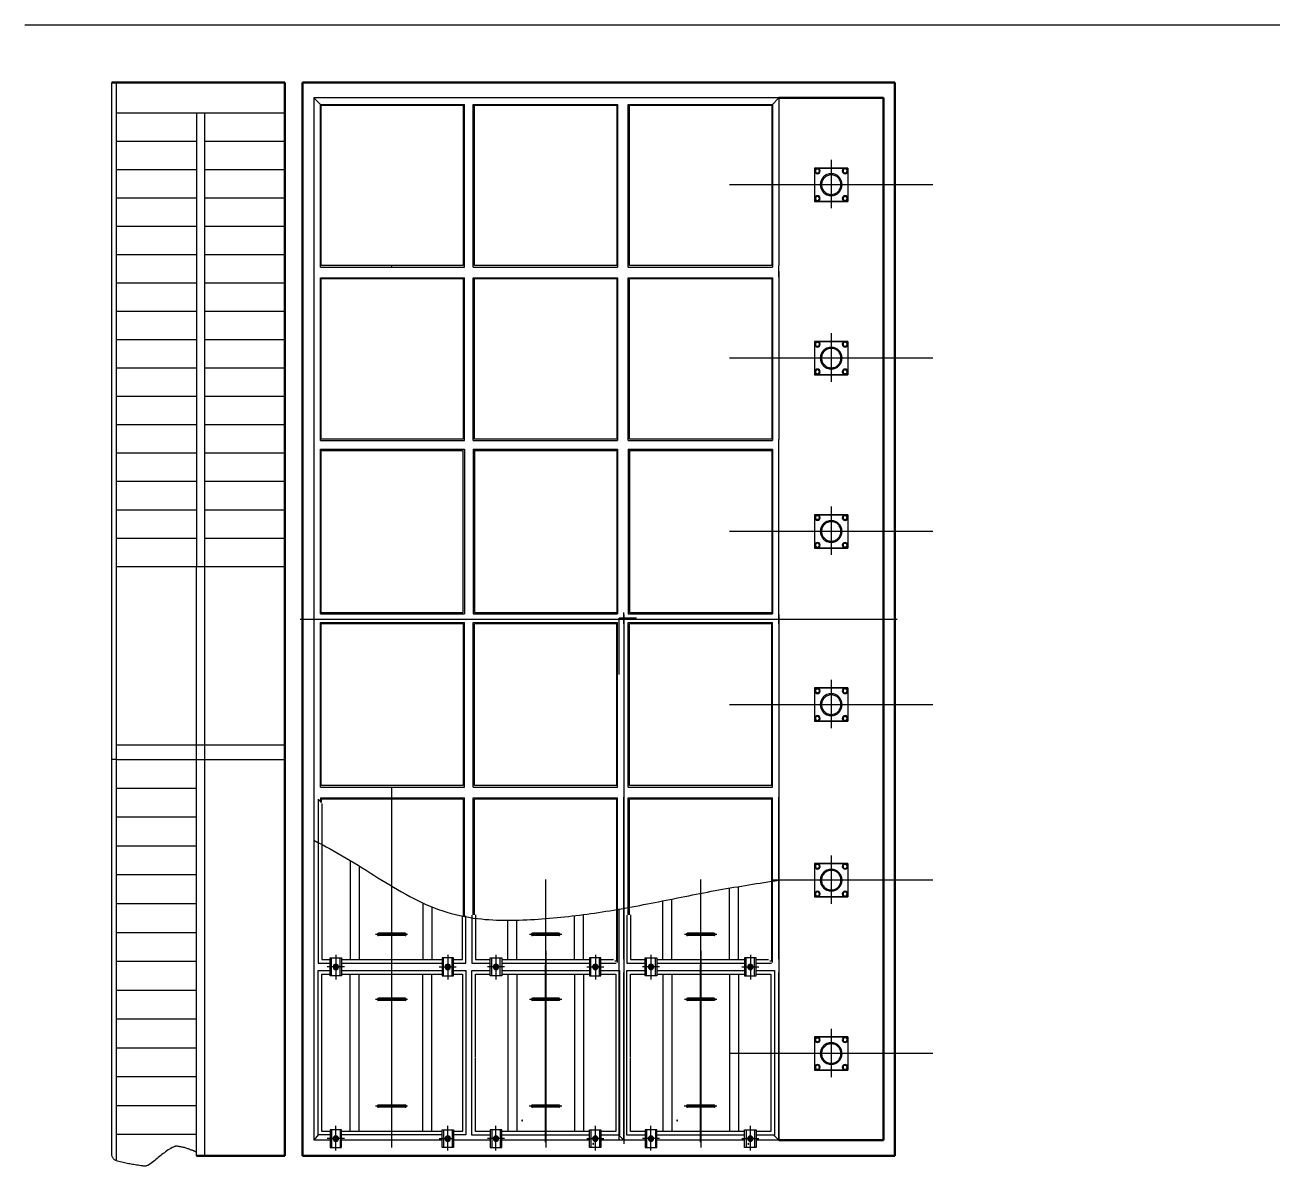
# Model space of a CAD drawing. Header units: metres. Extents: x -170 to 1091, y -90 to 504.
# Drawn here: x 224 to 234.83, y 65.93 to 75.84 of the extents above; entities that cross this region are included whole.
import ezdxf

# ---------------------------------------------------------------- set-up
doc = ezdxf.new("R2010")
doc.units = ezdxf.units.M
for name, pattern in [('1 实线', [0]), ('2 虚线', [5.75, 4.5, -1.25]), ('4 点画线', [9, 6.25, -1.25, 0.25, -1.25]), ('5 双点画线', [10.5, 6.25, -1.25, 0.25, -1.25, 0.25, -1.25]), ('PF_CENTER', [400, 250, -50, 50, -50])]:
    doc.linetypes.add(name, pattern=pattern)
for name, color, linetype, lineweight in [('01 粗实线', 7, '1 实线', 50), ('02 细灰线', 253, '1 实线', 25), ('03 细红线', 6, '1 实线', 25), ('04 虚线', 54, '2 虚线', 25), ('05 点画线', 141, '4 点画线', 25), ('07 双点画线', 6, '5 双点画线', 25)]:
    doc.layers.add(name, color=color, linetype=linetype, lineweight=lineweight)
doc.layers.add('02', color=1, linetype='CONTINUOUS')
doc.layers.add('05', color=4, linetype='PF_CENTER')

msp = doc.modelspace()

# ---------------------------------------------------------------- linework, layer by layer
at = {"layer": '01 粗实线'}
for p, q in [((226.256, 75.335, 0), (224.753, 75.335, 0)), ((226.256, 75.335, 0), (226.256, 66.015, 0)), ((226.409, 66.015, 0), (226.409, 75.335, 0)), ((226.409, 75.335, 0), (231.553, 75.335, 0)), ((231.553, 75.335, 0), (231.553, 66.015, 0)), ((230.546, 75.201, 0), (231.454, 75.201, 0)), ((231.454, 75.201, 0), (231.454, 66.15, 0)), ((230.546, 66.15, 0), (231.454, 66.15, 0)), ((226.256, 66.015, 0), (225.489, 66.015, 0)), ((231.553, 66.015, 0), (226.409, 66.015, 0))]:
    msp.add_line(p, q, dxfattribs=at)
at = {"layer": '01 粗实线', "color": 3, "lineweight": 25}
for p, q in [((231.145, 74.592, 0), (230.855, 74.592, 0)), ((230.855, 74.592, 0), (231.145, 74.592, 0)), ((230.855, 74.592, 0), (230.855, 74.303, 0)), ((230.855, 74.592, 0), (230.855, 74.303, 0)), ((231.145, 74.592, 0), (231.145, 74.303, 0)), ((231.145, 74.303, 0), (230.855, 74.303, 0)), ((230.855, 74.303, 0), (231.145, 74.303, 0)), ((231.145, 73.087, 0), (230.855, 73.087, 0)), ((230.855, 73.087, 0), (231.145, 73.087, 0)), ((230.855, 73.087, 0), (230.855, 72.798, 0)), ((230.855, 73.087, 0), (230.855, 72.798, 0)), ((231.145, 73.087, 0), (231.145, 72.798, 0)), ((231.145, 72.798, 0), (230.855, 72.798, 0)), ((230.855, 72.798, 0), (231.145, 72.798, 0)), ((231.145, 71.581, 0), (230.855, 71.581, 0)), ((230.855, 71.581, 0), (231.145, 71.581, 0)), ((230.855, 71.581, 0), (230.855, 71.292, 0)), ((230.855, 71.581, 0), (230.855, 71.292, 0)), ((231.145, 71.581, 0), (231.145, 71.292, 0)), ((231.145, 71.292, 0), (230.855, 71.292, 0)), ((230.855, 71.292, 0), (231.145, 71.292, 0)), ((230.855, 70.077, 0), (231.145, 70.077, 0)), ((231.145, 70.077, 0), (230.855, 70.077, 0)), ((230.855, 70.077, 0), (230.855, 69.788, 0)), ((230.855, 70.077, 0), (230.855, 69.788, 0)), ((231.145, 70.077, 0), (231.145, 69.788, 0)), ((230.855, 69.788, 0), (231.145, 69.788, 0)), ((231.145, 69.788, 0), (230.855, 69.788, 0)), ((230.855, 68.552, 0), (231.145, 68.552, 0)), ((231.145, 68.552, 0), (230.855, 68.552, 0)), ((230.855, 68.552, 0), (230.855, 68.263, 0)), ((230.855, 68.552, 0), (230.855, 68.263, 0)), ((231.145, 68.552, 0), (231.145, 68.263, 0)), ((230.855, 68.263, 0), (231.145, 68.263, 0)), ((231.145, 68.263, 0), (230.855, 68.263, 0)), ((230.855, 67.047, 0), (231.145, 67.047, 0)), ((231.145, 67.047, 0), (230.855, 67.047, 0)), ((230.855, 67.047, 0), (230.855, 66.758, 0)), ((230.855, 67.047, 0), (230.855, 66.758, 0)), ((231.145, 67.047, 0), (231.145, 66.758, 0)), ((230.855, 66.758, 0), (231.145, 66.758, 0)), ((231.145, 66.758, 0), (230.855, 66.758, 0))]:
    msp.add_line(p, q, dxfattribs=at)
at = {"layer": '01 粗实线', "color": 253, "lineweight": 25}
for p, q in [((226.507, 69.162, 0), (226.508, 69.16, 0)), ((226.552, 69.106, 0), (226.571, 69.083, 0))]:
    msp.add_line(p, q, dxfattribs=at)
at = {"layer": '01 粗实线', "color": 9, "lineweight": 25, "elevation": 0}
for points in [[(230.9, 74.567), (230.89, 74.549), (230.87, 74.549), (230.861, 74.567), (230.87, 74.585), (230.89, 74.585)], [(231.1, 74.567), (231.11, 74.549), (231.13, 74.549), (231.139, 74.567), (231.13, 74.585), (231.11, 74.585)], [(230.9, 74.328), (230.89, 74.346), (230.87, 74.346), (230.861, 74.328), (230.87, 74.31), (230.89, 74.31)], [(231.1, 74.328), (231.11, 74.346), (231.13, 74.346), (231.139, 74.328), (231.13, 74.31), (231.11, 74.31)], [(230.9, 73.062), (230.89, 73.044), (230.87, 73.044), (230.861, 73.062), (230.87, 73.08), (230.89, 73.08)], [(231.1, 73.062), (231.11, 73.044), (231.13, 73.044), (231.139, 73.062), (231.13, 73.08), (231.11, 73.08)], [(230.9, 72.823), (230.89, 72.841), (230.87, 72.841), (230.861, 72.823), (230.87, 72.805), (230.89, 72.805)], [(231.1, 72.823), (231.11, 72.841), (231.13, 72.841), (231.139, 72.823), (231.13, 72.805), (231.11, 72.805)], [(230.9, 71.556), (230.89, 71.539), (230.87, 71.539), (230.861, 71.556), (230.87, 71.574), (230.89, 71.574)], [(231.1, 71.556), (231.11, 71.539), (231.13, 71.539), (231.139, 71.556), (231.13, 71.574), (231.11, 71.574)], [(230.9, 71.317), (230.89, 71.335), (230.87, 71.335), (230.861, 71.317), (230.87, 71.299), (230.89, 71.299)], [(231.1, 71.317), (231.11, 71.335), (231.13, 71.335), (231.139, 71.317), (231.13, 71.299), (231.11, 71.299)], [(230.9, 70.052), (230.89, 70.034), (230.87, 70.034), (230.861, 70.052), (230.87, 70.07), (230.89, 70.07)], [(231.1, 70.052), (231.11, 70.034), (231.13, 70.034), (231.139, 70.052), (231.13, 70.07), (231.11, 70.07)], [(230.9, 69.813), (230.89, 69.83), (230.87, 69.83), (230.861, 69.813), (230.87, 69.795), (230.89, 69.795)], [(231.1, 69.813), (231.11, 69.83), (231.13, 69.83), (231.139, 69.813), (231.13, 69.795), (231.11, 69.795)], [(230.9, 68.528), (230.89, 68.51), (230.87, 68.51), (230.861, 68.528), (230.87, 68.546), (230.89, 68.546)], [(231.1, 68.528), (231.11, 68.51), (231.13, 68.51), (231.139, 68.528), (231.13, 68.546), (231.11, 68.546)], [(230.9, 68.288), (230.89, 68.306), (230.87, 68.306), (230.861, 68.288), (230.87, 68.27), (230.89, 68.27)], [(231.1, 68.288), (231.11, 68.306), (231.13, 68.306), (231.139, 68.288), (231.13, 68.27), (231.11, 68.27)], [(230.9, 67.022), (230.89, 67.004), (230.87, 67.004), (230.861, 67.022), (230.87, 67.04), (230.89, 67.04)], [(231.1, 67.022), (231.11, 67.004), (231.13, 67.004), (231.139, 67.022), (231.13, 67.04), (231.11, 67.04)], [(230.9, 66.783), (230.89, 66.801), (230.87, 66.801), (230.861, 66.783), (230.87, 66.765), (230.89, 66.765)], [(231.1, 66.783), (231.11, 66.801), (231.13, 66.801), (231.139, 66.783), (231.13, 66.765), (231.11, 66.765)]]:
    msp.add_lwpolyline(points, close=True, dxfattribs=at)
at = {"layer": '01 粗实线', "color": 9, "lineweight": 25}
for centre, radius, start, end in [((230.88, 74.567, 0), 0.0239, 90, 270), ((230.88, 74.567, 0), 0.0173, 90, 270), ((230.88, 74.567, 0), 0.0239, 270, 90), ((230.88, 74.567, 0), 0.0173, 270, 90), ((231.12, 74.567, 0), 0.0239, 90, 270), ((231.12, 74.567, 0), 0.0173, 90, 270), ((231.12, 74.567, 0), 0.0239, 270, 90), ((231.12, 74.567, 0), 0.0173, 270, 90), ((230.88, 74.328, 0), 0.0239, 90, 270), ((230.88, 74.328, 0), 0.0173, 90, 270), ((230.88, 74.328, 0), 0.0239, 270, 90), ((230.88, 74.328, 0), 0.0173, 270, 90), ((231.12, 74.328, 0), 0.0239, 90, 270), ((231.12, 74.328, 0), 0.0173, 90, 270), ((231.12, 74.328, 0), 0.0239, 270, 90), ((231.12, 74.328, 0), 0.0173, 270, 90), ((230.88, 73.062, 0), 0.0239, 90, 270), ((230.88, 73.062, 0), 0.0239, 270, 90), ((231.12, 73.062, 0), 0.0239, 90, 270), ((231.12, 73.062, 0), 0.0239, 270, 90), ((230.88, 73.062, 0), 0.0173, 90, 270), ((230.88, 73.062, 0), 0.0173, 270, 90), ((231.12, 73.062, 0), 0.0173, 90, 270), ((231.12, 73.062, 0), 0.0173, 270, 90), ((230.88, 72.823, 0), 0.0239, 90, 270), ((230.88, 72.823, 0), 0.0173, 90, 270), ((230.88, 72.823, 0), 0.0239, 270, 90), ((230.88, 72.823, 0), 0.0173, 270, 90), ((231.12, 72.823, 0), 0.0239, 90, 270), ((231.12, 72.823, 0), 0.0173, 90, 270), ((231.12, 72.823, 0), 0.0239, 270, 90), ((231.12, 72.823, 0), 0.0173, 270, 90), ((230.88, 71.556, 0), 0.0239, 90, 270), ((230.88, 71.556, 0), 0.0173, 90, 270), ((230.88, 71.556, 0), 0.0239, 270, 90), ((230.88, 71.556, 0), 0.0173, 270, 90), ((231.12, 71.556, 0), 0.0239, 90, 270), ((231.12, 71.556, 0), 0.0173, 90, 270), ((231.12, 71.556, 0), 0.0239, 270, 90), ((231.12, 71.556, 0), 0.0173, 270, 90), ((230.88, 71.317, 0), 0.0239, 90, 270), ((230.88, 71.317, 0), 0.0173, 90, 270), ((230.88, 71.317, 0), 0.0239, 270, 90), ((230.88, 71.317, 0), 0.0173, 270, 90), ((231.12, 71.317, 0), 0.0239, 90, 270), ((231.12, 71.317, 0), 0.0173, 90, 270), ((231.12, 71.317, 0), 0.0239, 270, 90), ((231.12, 71.317, 0), 0.0173, 270, 90), ((230.88, 70.052, 0), 0.0239, 90, 270), ((230.88, 70.052, 0), 0.0173, 90, 270), ((230.88, 70.052, 0), 0.0239, 270, 90), ((230.88, 70.052, 0), 0.0173, 270, 90), ((231.12, 70.052, 0), 0.0239, 90, 270), ((231.12, 70.052, 0), 0.0173, 90, 270), ((231.12, 70.052, 0), 0.0239, 270, 90), ((231.12, 70.052, 0), 0.0173, 270, 90), ((230.88, 69.813, 0), 0.0239, 90, 270), ((230.88, 69.813, 0), 0.0239, 270, 90), ((231.12, 69.813, 0), 0.0239, 90, 270), ((231.12, 69.813, 0), 0.0239, 270, 90), ((230.88, 69.813, 0), 0.0173, 90, 270), ((230.88, 69.813, 0), 0.0173, 270, 90), ((231.12, 69.813, 0), 0.0173, 90, 270), ((231.12, 69.813, 0), 0.0173, 270, 90), ((230.88, 68.528, 0), 0.0239, 90, 270), ((230.88, 68.528, 0), 0.0173, 90, 270), ((230.88, 68.528, 0), 0.0239, 270, 90), ((230.88, 68.528, 0), 0.0173, 270, 90), ((231.12, 68.528, 0), 0.0239, 90, 270), ((231.12, 68.528, 0), 0.0173, 90, 270), ((231.12, 68.528, 0), 0.0239, 270, 90), ((231.12, 68.528, 0), 0.0173, 270, 90), ((230.88, 68.288, 0), 0.0239, 90, 270), ((230.88, 68.288, 0), 0.0173, 90, 270), ((230.88, 68.288, 0), 0.0239, 270, 90), ((230.88, 68.288, 0), 0.0173, 270, 90), ((231.12, 68.288, 0), 0.0239, 90, 270), ((231.12, 68.288, 0), 0.0173, 90, 270), ((231.12, 68.288, 0), 0.0239, 270, 90), ((231.12, 68.288, 0), 0.0173, 270, 90), ((230.88, 67.022, 0), 0.0239, 90, 270), ((230.88, 67.022, 0), 0.0173, 90, 270), ((230.88, 67.022, 0), 0.0239, 270, 90), ((230.88, 67.022, 0), 0.0173, 270, 90), ((231.12, 67.022, 0), 0.0239, 90, 270), ((231.12, 67.022, 0), 0.0173, 90, 270), ((231.12, 67.022, 0), 0.0239, 270, 90), ((231.12, 67.022, 0), 0.0173, 270, 90), ((230.88, 66.783, 0), 0.0239, 90, 270), ((230.88, 66.783, 0), 0.0239, 270, 90), ((231.12, 66.783, 0), 0.0239, 90, 270), ((231.12, 66.783, 0), 0.0239, 270, 90), ((230.88, 66.783, 0), 0.0173, 90, 270), ((230.88, 66.783, 0), 0.0173, 270, 90), ((231.12, 66.783, 0), 0.0173, 90, 270), ((231.12, 66.783, 0), 0.0173, 270, 90)]:
    msp.add_arc(centre, radius, start, end, dxfattribs=at)
at = {"layer": '01 粗实线', "color": 3, "lineweight": 25}
for centre, start, end in [((231, 74.448, 0), 90, 270), ((231, 74.448, 0), 270, 90), ((231, 72.942, 0), 90, 270), ((231, 72.942, 0), 270, 90), ((231, 71.437, 0), 90, 270), ((231, 71.437, 0), 270, 90), ((231, 69.932, 0), 90, 270), ((231, 69.932, 0), 270, 90), ((231, 68.408, 0), 90, 270), ((231, 68.408, 0), 270, 90), ((231, 66.902, 0), 90, 270), ((231, 66.902, 0), 270, 90)]:
    msp.add_arc(centre, 0.0947, start, end, dxfattribs=at)
at = {"layer": '01 粗实线', "lineweight": 25}
for centre, start, end in [((228.316, 66.321, 0), 90, 270), ((228.316, 66.321, 0), 270, 90), ((229.662, 66.321, 0), 90, 270), ((229.662, 66.321, 0), 270, 90), ((228.95, 66.166, 0), 90, 270), ((228.95, 66.166, 0), 270, 90), ((230.296, 66.166, 0), 90, 270), ((230.296, 66.166, 0), 270, 90), ((228.934, 66.118, 0), 90, 270), ((228.934, 66.118, 0), 270, 90), ((230.28, 66.118, 0), 90, 270), ((230.28, 66.118, 0), 270, 90)]:
    msp.add_arc(centre, 0.00353, start, end, dxfattribs=at)
at = {"layer": '01 粗实线', "color": 2, "lineweight": 25}
msp.add_open_spline([(225.489, 66.045, 0), (225.487, 66.046, 0), (225.484, 66.047, 0), (225.479, 66.05, 0), (225.474, 66.052, 0), (225.469, 66.055, 0), (225.461, 66.058, 0), (225.451, 66.062, 0), (225.438, 66.067, 0), (225.425, 66.072, 0), (225.413, 66.076, 0), (225.399, 66.081, 0), (225.385, 66.086, 0), (225.369, 66.089, 0), (225.354, 66.092, 0), (225.338, 66.094, 0), (225.326, 66.097, 0), (225.316, 66.098, 0), (225.309, 66.097, 0), (225.303, 66.096, 0), (225.296, 66.093, 0), (225.276, 66.085, 0), (225.243, 66.066, 0), (225.199, 66.033, 0), (225.158, 65.998, 0), (225.116, 65.964, 0), (225.084, 65.94, 0), (225.062, 65.928, 0), (225.051, 65.926, 0), (225.04, 65.925, 0), (225.029, 65.925, 0), (225.005, 65.928, 0), (224.97, 65.934, 0), (224.922, 65.941, 0), (224.875, 65.95, 0), (224.828, 65.963, 0), (224.794, 65.97, 0), (224.774, 65.981, 0), (224.768, 65.989, 0), (224.763, 65.998, 0), (224.759, 66.007, 0), (224.755, 66.013, 0), (224.753, 66.016, 0)], degree=3, knots=[0, 0, 0, 0, 0.0055783, 0.0111041, 0.0166291, 0.0221515, 0.0276728, 0.0414628, 0.05512, 0.0687773, 0.0824343, 0.0960905, 0.1119135, 0.1276044, 0.1433454, 0.1591084, 0.1748389, 0.1814612, 0.188087, 0.1947997, 0.2015401, 0.2081957, 0.2620574, 0.3159252, 0.370241, 0.4246246, 0.4785639, 0.4894002, 0.5002859, 0.5113834, 0.5225526, 0.5335266, 0.5819514, 0.6302073, 0.6784296, 0.7266199, 0.7746677, 0.7840767, 0.7937331, 0.8040635, 0.8145725, 0.8246776, 0.8246776, 0.8246776, 0.8246776], dxfattribs=at)
at = {"layer": '02', "ltscale": 8}
msp.add_line((224, 75.835, 0), (277.35, 75.835, 0), dxfattribs=at)
at = {"layer": '02 细灰线', "color": 7}
for p, q in [((224.753, 69.456, 0), (224.753, 75.335, 0)), ((224.791, 75.335, 0), (224.791, 69.456, 0)), ((226.508, 75.201, 0), (226.508, 66.971, 0)), ((229.2, 75.201, 0), (226.508, 75.201, 0)), ((226.508, 75.201, 0), (226.571, 75.138, 0)), ((226.565, 75.144, 0), (227.817, 75.144, 0)), ((226.565, 73.733, 0), (226.565, 75.144, 0)), ((230.546, 75.201, 0), (227.854, 75.201, 0)), ((227.892, 75.144, 0), (229.144, 75.144, 0)), ((229.185, 75.201, 0), (229.138, 75.201, 0)), ((229.144, 75.144, 0), (229.138, 75.138, 0)), ((229.144, 75.144, 0), (229.144, 73.733, 0)), ((229.238, 75.144, 0), (230.49, 75.144, 0)), ((230.546, 75.201, 0), (230.484, 75.138, 0)), ((230.531, 75.201, 0), (230.484, 75.201, 0)), ((230.49, 75.144, 0), (230.49, 73.733, 0)), ((230.546, 75.201, 0), (230.546, 73.745, 0)), ((224.791, 75.073, 0), (226.256, 75.073, 0)), ((225.489, 75.073, 0), (225.489, 71.133, 0)), ((225.558, 75.073, 0), (225.558, 71.133, 0)), ((226.571, 75.138, 0), (227.817, 75.138, 0)), ((226.571, 73.745, 0), (226.571, 75.138, 0)), ((227.805, 75.138, 0), (227.805, 73.745, 0)), ((227.817, 75.138, 0), (227.805, 75.138, 0)), ((227.892, 75.138, 0), (229.138, 75.138, 0)), ((227.904, 75.138, 0), (227.892, 75.138, 0)), ((227.904, 73.745, 0), (227.904, 75.138, 0)), ((229.138, 75.138, 0), (229.138, 73.745, 0)), ((229.238, 75.138, 0), (230.484, 75.138, 0)), ((229.25, 75.138, 0), (229.238, 75.138, 0)), ((229.25, 73.745, 0), (229.25, 75.138, 0)), ((230.484, 75.138, 0), (230.484, 73.745, 0)), ((224.791, 74.827, 0), (225.489, 74.827, 0)), ((225.558, 74.827, 0), (226.256, 74.827, 0)), ((224.791, 74.581, 0), (225.489, 74.581, 0)), ((225.558, 74.581, 0), (226.256, 74.581, 0)), ((224.791, 74.334, 0), (225.489, 74.334, 0)), ((225.558, 74.334, 0), (226.256, 74.334, 0)), ((224.791, 74.088, 0), (225.489, 74.088, 0)), ((225.558, 74.088, 0), (226.256, 74.088, 0)), ((224.791, 73.842, 0), (225.489, 73.842, 0)), ((225.558, 73.842, 0), (226.256, 73.842, 0)), ((227.805, 73.745, 0), (226.571, 73.745, 0)), ((229.138, 73.745, 0), (227.904, 73.745, 0)), ((230.484, 73.745, 0), (229.25, 73.745, 0)), ((230.546, 73.646, 0), (230.546, 73.745, 0)), ((226.508, 73.695, 0), (226.508, 66.15, 0)), ((226.565, 72.227, 0), (226.565, 73.639, 0)), ((226.565, 73.639, 0), (227.817, 73.639, 0)), ((226.565, 73.639, 0), (226.571, 73.633, 0)), ((226.571, 72.239, 0), (226.571, 73.633, 0)), ((226.571, 73.633, 0), (227.817, 73.633, 0)), ((227.805, 73.633, 0), (227.805, 72.239, 0)), ((227.817, 73.633, 0), (227.805, 73.633, 0)), ((227.892, 73.639, 0), (229.144, 73.639, 0)), ((227.892, 73.633, 0), (229.138, 73.633, 0)), ((227.904, 73.633, 0), (227.892, 73.633, 0)), ((227.904, 72.239, 0), (227.904, 73.633, 0)), ((229.144, 73.639, 0), (229.138, 73.633, 0)), ((229.138, 73.633, 0), (229.138, 72.239, 0)), ((229.144, 73.639, 0), (229.144, 72.227, 0)), ((229.238, 73.639, 0), (230.49, 73.639, 0)), ((229.238, 73.633, 0), (230.484, 73.633, 0)), ((229.25, 73.633, 0), (229.238, 73.633, 0)), ((229.25, 72.239, 0), (229.25, 73.633, 0)), ((230.49, 73.639, 0), (230.484, 73.633, 0)), ((230.484, 73.633, 0), (230.484, 72.239, 0)), ((230.49, 73.639, 0), (230.49, 72.227, 0)), ((230.546, 73.695, 0), (230.546, 72.239, 0)), ((224.791, 73.596, 0), (225.489, 73.596, 0)), ((225.558, 73.596, 0), (226.256, 73.596, 0)), ((224.791, 73.349, 0), (225.489, 73.349, 0)), ((225.558, 73.349, 0), (226.256, 73.349, 0)), ((224.791, 73.103, 0), (225.489, 73.103, 0)), ((225.558, 73.103, 0), (226.256, 73.103, 0)), ((224.791, 72.857, 0), (225.489, 72.857, 0)), ((225.558, 72.857, 0), (226.256, 72.857, 0)), ((224.791, 72.61, 0), (225.489, 72.61, 0)), ((225.558, 72.61, 0), (226.256, 72.61, 0)), ((224.791, 72.364, 0), (225.489, 72.364, 0)), ((225.558, 72.364, 0), (226.256, 72.364, 0)), ((227.805, 72.239, 0), (226.571, 72.239, 0)), ((229.138, 72.239, 0), (227.904, 72.239, 0)), ((230.484, 72.239, 0), (229.25, 72.239, 0)), ((230.546, 72.14, 0), (230.546, 72.239, 0)), ((224.791, 72.118, 0), (225.489, 72.118, 0)), ((225.558, 72.118, 0), (226.256, 72.118, 0)), ((226.565, 70.722, 0), (226.565, 72.152, 0)), ((226.571, 70.734, 0), (226.571, 72.14, 0)), ((226.571, 72.14, 0), (227.805, 72.14, 0)), ((227.805, 70.734, 0), (227.805, 72.14, 0)), ((227.904, 72.14, 0), (229.138, 72.14, 0)), ((227.904, 72.14, 0), (227.904, 70.734, 0)), ((229.138, 72.14, 0), (229.138, 70.734, 0)), ((229.144, 72.152, 0), (229.144, 72.14, 0)), ((229.144, 72.14, 0), (229.144, 70.722, 0)), ((229.25, 72.14, 0), (229.25, 70.734, 0)), ((229.25, 72.14, 0), (230.484, 72.14, 0)), ((230.484, 72.14, 0), (230.484, 70.734, 0)), ((230.49, 72.152, 0), (230.49, 72.14, 0)), ((230.49, 72.14, 0), (230.49, 70.722, 0)), ((230.546, 70.734, 0), (230.546, 72.14, 0)), ((224.791, 71.872, 0), (225.489, 71.872, 0)), ((225.558, 71.872, 0), (226.256, 71.872, 0)), ((224.791, 71.625, 0), (225.489, 71.625, 0)), ((225.558, 71.625, 0), (226.256, 71.625, 0)), ((224.791, 71.379, 0), (225.489, 71.379, 0)), ((225.558, 71.379, 0), (226.256, 71.379, 0)), ((224.791, 71.133, 0), (226.256, 71.133, 0)), ((225.489, 66.015, 0), (225.489, 71.133, 0)), ((225.558, 71.133, 0), (225.558, 66.015, 0)), ((226.571, 70.734, 0), (227.805, 70.734, 0)), ((227.904, 70.734, 0), (229.138, 70.734, 0)), ((229.2, 70.635, 0), (229.2, 70.734, 0)), ((229.2, 70.715, 0), (229.2, 69.111, 0)), ((229.25, 70.734, 0), (230.484, 70.734, 0)), ((230.546, 70.635, 0), (230.546, 70.734, 0)), ((230.546, 70.715, 0), (230.546, 69.111, 0)), ((226.565, 69.217, 0), (226.565, 70.647, 0)), ((227.805, 70.635, 0), (226.571, 70.635, 0)), ((226.571, 69.229, 0), (226.571, 70.635, 0)), ((227.805, 70.635, 0), (227.805, 69.229, 0)), ((229.138, 70.635, 0), (227.904, 70.635, 0)), ((227.904, 69.229, 0), (227.904, 70.635, 0)), ((229.138, 69.229, 0), (229.138, 70.635, 0)), ((229.144, 69.217, 0), (229.144, 70.647, 0)), ((229.2, 70.635, 0), (229.2, 69.13, 0)), ((230.484, 70.635, 0), (229.25, 70.635, 0)), ((229.25, 69.229, 0), (229.25, 70.635, 0)), ((230.484, 69.229, 0), (230.484, 70.635, 0)), ((230.49, 69.217, 0), (230.49, 70.647, 0)), ((230.546, 70.635, 0), (230.546, 69.13, 0)), ((224.791, 69.583, 0), (226.256, 69.583, 0)), ((224.791, 69.456, 0), (224.753, 69.456, 0)), ((224.791, 69.456, 0), (226.256, 69.456, 0)), ((227.805, 69.229, 0), (226.571, 69.229, 0)), ((229.138, 69.229, 0), (227.904, 69.229, 0)), ((230.484, 69.229, 0), (229.25, 69.229, 0)), ((226.547, 69.112, 0), (226.547, 68.457, 0)), ((226.565, 69.123, 0), (226.565, 69.09, 0)), ((227.805, 69.111, 0), (226.571, 69.111, 0)), ((226.571, 69.111, 0), (226.571, 69.082, 0)), ((227.805, 69.111, 0), (227.805, 68.095, 0)), ((229.138, 69.111, 0), (227.904, 69.111, 0)), ((229.138, 69.111, 0), (227.904, 69.111, 0)), ((227.904, 68.107, 0), (227.904, 69.111, 0)), ((229.138, 67.705, 0), (229.138, 69.111, 0)), ((229.144, 67.693, 0), (229.144, 69.123, 0)), ((229.2, 67.723, 0), (229.2, 69.13, 0)), ((229.2, 69.111, 0), (229.2, 67.705, 0)), ((229.25, 68.107, 0), (229.25, 69.111, 0)), ((230.484, 69.111, 0), (229.25, 69.111, 0)), ((230.484, 69.111, 0), (229.25, 69.111, 0)), ((230.484, 67.705, 0), (230.484, 69.111, 0)), ((230.49, 67.693, 0), (230.49, 69.123, 0)), ((230.546, 67.723, 0), (230.546, 69.13, 0)), ((230.546, 69.111, 0), (230.546, 67.705, 0)), ((226.508, 68.457, 0), (226.508, 67.705, 0)), ((226.547, 68.457, 0), (226.547, 67.686, 0)), ((227.879, 68.105, 0), (227.879, 67.687, 0)), ((229.225, 68.105, 0), (229.225, 67.687, 0)), ((227.829, 67.686, 0), (227.829, 68.098, 0)), ((227.301, 67.947, 0), (227.069, 67.947, 0)), ((227.301, 67.928, 0), (227.069, 67.928, 0)), ((228.637, 67.947, 0), (228.405, 67.947, 0)), ((228.637, 67.928, 0), (228.405, 67.928, 0)), ((229.983, 67.947, 0), (229.751, 67.947, 0)), ((229.983, 67.928, 0), (229.751, 67.928, 0)), ((226.508, 67.705, 0), (226.508, 66.952, 0)), ((226.547, 67.686, 0), (226.649, 67.686, 0)), ((226.748, 67.686, 0), (227.622, 67.686, 0)), ((227.72, 67.686, 0), (227.829, 67.686, 0)), ((227.879, 67.687, 0), (228.04, 67.687, 0)), ((228.139, 67.687, 0), (228.902, 67.687, 0)), ((229.001, 67.687, 0), (229.134, 67.687, 0)), ((229.138, 67.705, 0), (229.12, 67.705, 0)), ((229.138, 67.705, 0), (229.12, 67.705, 0)), ((229.2, 67.723, 0), (229.2, 66.119, 0)), ((229.2, 67.705, 0), (229.2, 67.606, 0)), ((229.225, 67.687, 0), (229.386, 67.687, 0)), ((229.485, 67.687, 0), (230.248, 67.687, 0)), ((230.347, 67.687, 0), (230.48, 67.687, 0)), ((230.484, 67.705, 0), (230.466, 67.705, 0)), ((230.484, 67.705, 0), (230.466, 67.705, 0)), ((230.546, 67.723, 0), (230.546, 66.15, 0)), ((230.546, 67.705, 0), (230.546, 67.606, 0)), ((226.547, 67.624, 0), (226.649, 67.624, 0)), ((226.547, 66.952, 0), (226.547, 67.624, 0)), ((226.748, 67.624, 0), (227.622, 67.624, 0)), ((227.72, 67.624, 0), (227.829, 67.624, 0)), ((227.829, 67.624, 0), (227.829, 66.952, 0)), ((227.879, 66.952, 0), (227.879, 67.624, 0)), ((227.879, 67.624, 0), (228.04, 67.624, 0)), ((228.139, 67.624, 0), (228.902, 67.624, 0)), ((229.001, 67.624, 0), (229.162, 67.624, 0)), ((229.162, 67.624, 0), (229.162, 66.952, 0)), ((229.2, 66.866, 0), (229.2, 67.606, 0)), ((229.225, 67.624, 0), (229.386, 67.624, 0)), ((229.225, 66.952, 0), (229.225, 67.624, 0)), ((229.485, 67.624, 0), (230.248, 67.624, 0)), ((230.347, 67.624, 0), (230.508, 67.624, 0)), ((230.508, 67.624, 0), (230.508, 66.952, 0)), ((230.546, 66.866, 0), (230.546, 67.606, 0)), ((227.301, 67.382, 0), (227.069, 67.382, 0)), ((227.301, 67.364, 0), (227.069, 67.364, 0)), ((228.637, 67.382, 0), (228.405, 67.382, 0)), ((228.637, 67.364, 0), (228.405, 67.364, 0)), ((229.983, 67.382, 0), (229.751, 67.382, 0)), ((229.983, 67.364, 0), (229.751, 67.364, 0)), ((226.508, 66.952, 0), (226.508, 66.15, 0)), ((226.547, 66.195, 0), (226.547, 66.952, 0)), ((227.829, 66.952, 0), (227.829, 66.195, 0)), ((227.879, 66.194, 0), (227.879, 66.952, 0)), ((229.162, 66.952, 0), (229.162, 66.194, 0)), ((229.225, 66.194, 0), (229.225, 66.952, 0)), ((230.508, 66.952, 0), (230.508, 66.194, 0)), ((229.2, 66.15, 0), (229.2, 66.866, 0)), ((230.546, 66.15, 0), (230.546, 66.866, 0)), ((227.301, 66.455, 0), (227.069, 66.455, 0)), ((227.301, 66.436, 0), (227.069, 66.436, 0)), ((228.637, 66.455, 0), (228.405, 66.455, 0)), ((228.637, 66.436, 0), (228.405, 66.436, 0)), ((229.983, 66.455, 0), (229.751, 66.455, 0)), ((229.983, 66.436, 0), (229.751, 66.436, 0)), ((226.547, 66.195, 0), (226.508, 66.15, 0)), ((226.649, 66.195, 0), (226.547, 66.195, 0)), ((227.622, 66.195, 0), (226.748, 66.195, 0)), ((227.829, 66.195, 0), (227.72, 66.195, 0)), ((228.04, 66.194, 0), (227.879, 66.194, 0)), ((228.902, 66.194, 0), (228.139, 66.194, 0)), ((229.162, 66.194, 0), (229.001, 66.194, 0)), ((229.156, 66.194, 0), (229.2, 66.15, 0)), ((229.386, 66.194, 0), (229.225, 66.194, 0)), ((230.248, 66.194, 0), (229.485, 66.194, 0)), ((230.508, 66.194, 0), (230.347, 66.194, 0)), ((230.502, 66.194, 0), (230.546, 66.15, 0)), ((226.649, 66.15, 0), (226.508, 66.15, 0)), ((227.622, 66.15, 0), (226.748, 66.15, 0)), ((228.04, 66.15, 0), (227.72, 66.15, 0)), ((228.902, 66.15, 0), (228.139, 66.15, 0)), ((229.2, 66.15, 0), (229.001, 66.15, 0)), ((229.386, 66.15, 0), (229.066, 66.15, 0)), ((230.248, 66.15, 0), (229.485, 66.15, 0)), ((230.546, 66.15, 0), (230.347, 66.15, 0))]:
    msp.add_line(p, q, dxfattribs=at)
at = {"layer": '02 细灰线', "color": 7, "elevation": 0}
for points in [[(226.748, 67.577), (226.649, 67.577), (226.649, 67.734), (226.748, 67.734)], [(226.699, 67.676), (226.68, 67.665), (226.68, 67.645), (226.699, 67.635), (226.718, 67.645), (226.718, 67.665)], [(227.622, 67.577), (227.72, 67.577), (227.72, 67.734), (227.622, 67.734)], [(227.671, 67.676), (227.69, 67.665), (227.69, 67.645), (227.671, 67.635), (227.652, 67.645), (227.652, 67.665)], [(228.139, 67.577), (228.04, 67.577), (228.04, 67.734), (228.139, 67.734)], [(228.089, 67.676), (228.07, 67.665), (228.07, 67.645), (228.089, 67.635), (228.108, 67.645), (228.108, 67.665)], [(228.902, 67.577), (229.001, 67.577), (229.001, 67.734), (228.902, 67.734)], [(228.952, 67.676), (228.971, 67.665), (228.971, 67.645), (228.952, 67.635), (228.933, 67.645), (228.933, 67.665)], [(229.485, 67.577), (229.386, 67.577), (229.386, 67.734), (229.485, 67.734)], [(229.435, 67.676), (229.416, 67.665), (229.416, 67.645), (229.435, 67.635), (229.454, 67.645), (229.454, 67.665)], [(230.248, 67.577), (230.347, 67.577), (230.347, 67.734), (230.248, 67.734)], [(230.298, 67.676), (230.316, 67.665), (230.316, 67.645), (230.298, 67.635), (230.279, 67.645), (230.279, 67.665)], [(226.748, 66.241), (226.649, 66.241), (226.649, 66.085), (226.748, 66.085)], [(226.699, 66.143), (226.68, 66.153), (226.68, 66.173), (226.699, 66.184), (226.718, 66.173), (226.718, 66.153)], [(227.622, 66.241), (227.72, 66.241), (227.72, 66.085), (227.622, 66.085)], [(227.671, 66.143), (227.69, 66.153), (227.69, 66.173), (227.671, 66.184), (227.652, 66.173), (227.652, 66.153)], [(228.139, 66.241), (228.04, 66.241), (228.04, 66.085), (228.139, 66.085)], [(228.089, 66.143), (228.07, 66.153), (228.07, 66.173), (228.089, 66.184), (228.108, 66.173), (228.108, 66.153)], [(228.902, 66.241), (229.001, 66.241), (229.001, 66.085), (228.902, 66.085)], [(228.952, 66.143), (228.971, 66.153), (228.971, 66.173), (228.952, 66.184), (228.933, 66.173), (228.933, 66.153)], [(229.485, 66.241), (229.386, 66.241), (229.386, 66.085), (229.485, 66.085)], [(229.435, 66.143), (229.416, 66.153), (229.416, 66.173), (229.435, 66.184), (229.454, 66.173), (229.454, 66.153)], [(230.248, 66.241), (230.347, 66.241), (230.347, 66.085), (230.248, 66.085)], [(230.298, 66.143), (230.316, 66.153), (230.316, 66.173), (230.298, 66.184), (230.279, 66.173), (230.279, 66.153)]]:
    msp.add_lwpolyline(points, close=True, dxfattribs=at)
at = {"layer": '02 细灰线', "color": 7}
for centre, radius, start, end in [((227.069, 67.937, 0), 0.00941, 89.9717, 270), ((227.301, 67.937, 0), 0.00941, 269.983, 89.9999), ((227.301, 67.937, 0), 0.000000000765, 90, 270), ((227.301, 67.937, 0), 0.000000000765, 270, 90), ((228.405, 67.937, 0), 0.00941, 89.9717, 270), ((228.637, 67.937, 0), 0.00941, 269.983, 89.9999), ((228.637, 67.937, 0), 0.000000000765, 90, 270), ((228.637, 67.937, 0), 0.000000000765, 270, 90), ((229.751, 67.937, 0), 0.00941, 89.9717, 270), ((229.983, 67.937, 0), 0.00941, 269.983, 89.9999), ((229.983, 67.937, 0), 0.000000000765, 90, 270), ((229.983, 67.937, 0), 0.000000000765, 270, 90), ((226.699, 67.655, 0), 0.0235, 90, 270), ((226.699, 67.655, 0), 0.018, 90, 270), ((226.699, 67.655, 0), 0.0235, 270, 90), ((226.699, 67.655, 0), 0.018, 270, 90), ((227.671, 67.655, 0), 0.0235, 90, 270), ((227.671, 67.655, 0), 0.018, 90, 270), ((227.671, 67.655, 0), 0.0235, 270, 90), ((227.671, 67.655, 0), 0.018, 270, 90), ((228.089, 67.655, 0), 0.0235, 90, 270), ((228.089, 67.655, 0), 0.018, 90, 270), ((228.089, 67.655, 0), 0.0235, 270, 90), ((228.089, 67.655, 0), 0.018, 270, 90), ((228.952, 67.655, 0), 0.0235, 90, 270), ((228.952, 67.655, 0), 0.018, 90, 270), ((228.952, 67.655, 0), 0.0235, 270, 90), ((228.952, 67.655, 0), 0.018, 270, 90), ((229.435, 67.655, 0), 0.0235, 90, 270), ((229.435, 67.655, 0), 0.018, 90, 270), ((229.435, 67.655, 0), 0.0235, 270, 90), ((229.435, 67.655, 0), 0.018, 270, 90), ((230.298, 67.655, 0), 0.0235, 90, 270), ((230.298, 67.655, 0), 0.018, 90, 270), ((230.298, 67.655, 0), 0.0235, 270, 90), ((230.298, 67.655, 0), 0.018, 270, 90), ((226.699, 67.655, 0), 0.0125, 90, 270), ((226.699, 67.655, 0), 0.0125, 270, 90), ((227.671, 67.655, 0), 0.0125, 90, 270), ((227.671, 67.655, 0), 0.0125, 270, 90), ((228.089, 67.655, 0), 0.0125, 90, 270), ((228.089, 67.655, 0), 0.0125, 270, 90), ((228.952, 67.655, 0), 0.0125, 90, 270), ((228.952, 67.655, 0), 0.0125, 270, 90), ((229.435, 67.655, 0), 0.0125, 90, 270), ((229.435, 67.655, 0), 0.0125, 270, 90), ((230.298, 67.655, 0), 0.0125, 90, 270), ((230.298, 67.655, 0), 0.0125, 270, 90), ((227.069, 67.373, 0), 0.00941, 90, 270.0283), ((227.301, 67.373, 0), 0.00941, 270, 90.017), ((227.301, 67.373, 0), 0.000000000765, 90, 270), ((227.301, 67.373, 0), 0.000000000765, 270, 90), ((228.405, 67.373, 0), 0.00941, 90, 270.0283), ((228.637, 67.373, 0), 0.00941, 270, 90.017), ((228.637, 67.373, 0), 0.000000000765, 90, 270), ((228.637, 67.373, 0), 0.000000000765, 270, 90), ((229.751, 67.373, 0), 0.00941, 90, 270.0283), ((229.983, 67.373, 0), 0.00941, 270, 90.017), ((229.983, 67.373, 0), 0.000000000765, 90, 270), ((229.983, 67.373, 0), 0.000000000765, 270, 90), ((227.069, 66.445, 0), 0.00941, 89.9717, 270), ((227.301, 66.445, 0), 0.00941, 269.983, 89.9999), ((227.301, 66.445, 0), 0.000000000765, 90, 270), ((227.301, 66.445, 0), 0.000000000765, 270, 90), ((228.405, 66.445, 0), 0.00941, 89.9717, 270), ((228.637, 66.445, 0), 0.00941, 269.983, 89.9999), ((228.637, 66.445, 0), 0.000000000765, 90, 270), ((228.637, 66.445, 0), 0.000000000765, 270, 90), ((229.751, 66.445, 0), 0.00941, 89.9717, 270), ((229.983, 66.445, 0), 0.00941, 269.983, 89.9999), ((229.983, 66.445, 0), 0.000000000765, 90, 270), ((229.983, 66.445, 0), 0.000000000765, 270, 90), ((226.699, 66.163, 0), 0.0235, 90, 270), ((226.699, 66.163, 0), 0.018, 90, 270), ((226.699, 66.163, 0), 0.0125, 90, 270), ((226.699, 66.163, 0), 0.0235, 270, 90), ((226.699, 66.163, 0), 0.018, 270, 90), ((226.699, 66.163, 0), 0.0125, 270, 90), ((227.671, 66.163, 0), 0.0235, 90, 270), ((227.671, 66.163, 0), 0.018, 90, 270), ((227.671, 66.163, 0), 0.0125, 90, 270), ((227.671, 66.163, 0), 0.0235, 270, 90), ((227.671, 66.163, 0), 0.018, 270, 90), ((227.671, 66.163, 0), 0.0125, 270, 90), ((228.089, 66.163, 0), 0.0235, 90, 270), ((228.089, 66.163, 0), 0.018, 90, 270), ((228.089, 66.163, 0), 0.0125, 90, 270), ((228.089, 66.163, 0), 0.0235, 270, 90), ((228.089, 66.163, 0), 0.018, 270, 90), ((228.089, 66.163, 0), 0.0125, 270, 90), ((228.952, 66.163, 0), 0.0235, 90, 270), ((228.952, 66.163, 0), 0.018, 90, 270), ((228.952, 66.163, 0), 0.0125, 90, 270), ((228.952, 66.163, 0), 0.0235, 270, 90), ((228.952, 66.163, 0), 0.018, 270, 90), ((228.952, 66.163, 0), 0.0125, 270, 90), ((229.435, 66.163, 0), 0.0235, 90, 270), ((229.435, 66.163, 0), 0.018, 90, 270), ((229.435, 66.163, 0), 0.0125, 90, 270), ((229.435, 66.163, 0), 0.0235, 270, 90), ((229.435, 66.163, 0), 0.018, 270, 90), ((229.435, 66.163, 0), 0.0125, 270, 90), ((230.298, 66.163, 0), 0.0235, 90, 270), ((230.298, 66.163, 0), 0.018, 90, 270), ((230.298, 66.163, 0), 0.0125, 90, 270), ((230.298, 66.163, 0), 0.0235, 270, 90), ((230.298, 66.163, 0), 0.018, 270, 90), ((230.298, 66.163, 0), 0.0125, 270, 90)]:
    msp.add_arc(centre, radius, start, end, dxfattribs=at)
at = {"layer": '02 细灰线'}
msp.add_open_spline([(226.508, 68.754, 0), (226.603, 68.704, 0), (226.793, 68.604, 0), (227.062, 68.428, 0), (227.336, 68.264, 0), (227.622, 68.129, 0), (228, 68.051, 0), (228.457, 68.062, 0), (228.981, 68.121, 0), (229.502, 68.219, 0), (230.022, 68.328, 0), (230.372, 68.381, 0), (230.546, 68.408, 0)], degree=3, knots=[0, 0, 0, 0, 0.320215, 0.644515, 0.964431, 1.277839, 1.588054, 2.113258, 2.639691, 3.170769, 3.703181, 4.232287, 4.232287, 4.232287, 4.232287], dxfattribs=at)
at = {"layer": '03 细红线'}
for p, q in [((227.817, 73.733, 0), (227.817, 75.144, 0)), ((227.892, 73.733, 0), (227.892, 75.144, 0)), ((229.238, 73.733, 0), (229.238, 75.144, 0)), ((226.565, 73.733, 0), (227.817, 73.733, 0)), ((227.892, 73.733, 0), (229.144, 73.733, 0)), ((229.238, 73.733, 0), (230.49, 73.733, 0)), ((227.817, 72.227, 0), (227.817, 73.639, 0)), ((227.892, 72.227, 0), (227.892, 73.639, 0)), ((229.238, 72.227, 0), (229.238, 73.639, 0)), ((226.565, 72.227, 0), (227.817, 72.227, 0)), ((227.892, 72.227, 0), (229.144, 72.227, 0)), ((229.238, 72.227, 0), (230.49, 72.227, 0)), ((226.565, 72.152, 0), (227.817, 72.152, 0)), ((227.817, 72.152, 0), (227.817, 70.722, 0)), ((227.892, 72.152, 0), (229.144, 72.152, 0)), ((227.892, 72.152, 0), (227.892, 70.722, 0)), ((229.238, 72.152, 0), (229.238, 70.722, 0)), ((229.238, 72.152, 0), (230.49, 72.152, 0)), ((226.565, 70.722, 0), (227.817, 70.722, 0)), ((227.892, 70.722, 0), (229.144, 70.722, 0)), ((229.238, 70.722, 0), (230.49, 70.722, 0)), ((226.565, 70.647, 0), (227.817, 70.647, 0)), ((227.817, 69.217, 0), (227.817, 70.647, 0)), ((227.892, 70.647, 0), (229.144, 70.647, 0)), ((227.892, 69.217, 0), (227.892, 70.647, 0)), ((229.238, 70.647, 0), (230.49, 70.647, 0)), ((229.238, 69.217, 0), (229.238, 70.647, 0)), ((226.565, 69.217, 0), (227.817, 69.217, 0)), ((227.892, 69.217, 0), (229.144, 69.217, 0)), ((229.238, 69.217, 0), (230.49, 69.217, 0)), ((226.565, 69.123, 0), (227.817, 69.123, 0)), ((227.817, 68.096, 0), (227.817, 69.123, 0)), ((227.892, 69.123, 0), (229.144, 69.123, 0)), ((227.892, 69.123, 0), (229.144, 69.123, 0)), ((227.892, 68.106, 0), (227.892, 69.123, 0)), ((229.238, 68.106, 0), (229.238, 69.123, 0)), ((229.238, 69.123, 0), (230.49, 69.123, 0)), ((229.238, 69.123, 0), (230.49, 69.123, 0))]:
    msp.add_line(p, q, dxfattribs=at)
at = {"layer": '03 细红线', "color": 253}
for p, q in [((229.158, 66.15, 0), (229.138, 66.15, 0)), ((230.504, 66.15, 0), (230.484, 66.15, 0))]:
    msp.add_line(p, q, dxfattribs=at)
at = {"layer": '03 细红线'}
for centre, start, end in [((226.699, 67.655, 0), 180, 90), ((227.671, 67.655, 0), 90, 0), ((228.089, 67.655, 0), 180, 90), ((228.952, 67.655, 0), 90, 0), ((229.435, 67.655, 0), 180, 90), ((230.298, 67.655, 0), 90, 0), ((226.699, 66.163, 0), 270, 180), ((227.671, 66.163, 0), 0, 270), ((228.089, 66.163, 0), 270, 180), ((228.952, 66.163, 0), 0, 270), ((229.435, 66.163, 0), 270, 180), ((230.298, 66.163, 0), 0, 270)]:
    msp.add_arc(centre, 0.0102, start, end, dxfattribs=at)
at = {"layer": '04 虚线'}
for p, q in [((229.158, 70.193, 0), (229.158, 70.684, 0)), ((226.578, 69.073, 0), (226.578, 68.457, 0)), ((226.824, 68.579, 0), (226.824, 67.718, 0)), ((226.578, 68.457, 0), (226.578, 67.718, 0)), ((226.903, 68.53, 0), (226.903, 67.718, 0)), ((230.117, 67.718, 0), (230.117, 68.341, 0)), ((230.196, 67.718, 0), (230.196, 68.354, 0)), ((227.455, 68.211, 0), (227.455, 67.718, 0)), ((229.537, 67.718, 0), (229.537, 68.228, 0)), ((229.615, 67.718, 0), (229.615, 68.243, 0)), ((227.533, 68.176, 0), (227.533, 67.718, 0)), ((227.911, 68.108, 0), (227.911, 67.718, 0)), ((228.85, 67.718, 0), (228.85, 68.109, 0)), ((229.158, 66.15, 0), (229.158, 68.158, 0)), ((229.257, 68.108, 0), (229.257, 67.718, 0)), ((227.798, 67.718, 0), (227.798, 68.094, 0)), ((228.191, 67.718, 0), (228.191, 68.063, 0)), ((228.27, 67.718, 0), (228.27, 68.063, 0)), ((228.771, 67.718, 0), (228.771, 68.099, 0)), ((226.578, 67.718, 0), (226.649, 67.718, 0)), ((226.661, 67.577, 0), (226.661, 67.734, 0)), ((226.736, 67.577, 0), (226.736, 67.734, 0)), ((226.748, 67.718, 0), (227.622, 67.718, 0)), ((227.633, 67.577, 0), (227.633, 67.734, 0)), ((227.709, 67.577, 0), (227.709, 67.734, 0)), ((227.72, 67.718, 0), (227.798, 67.718, 0)), ((227.911, 67.718, 0), (228.04, 67.718, 0)), ((228.052, 67.577, 0), (228.052, 67.734, 0)), ((228.127, 67.577, 0), (228.127, 67.734, 0)), ((228.139, 67.718, 0), (228.902, 67.718, 0)), ((228.914, 67.577, 0), (228.914, 67.734, 0)), ((228.989, 67.577, 0), (228.989, 67.734, 0)), ((229.001, 67.718, 0), (229.109, 67.718, 0)), ((229.257, 67.718, 0), (229.386, 67.718, 0)), ((229.397, 67.577, 0), (229.397, 67.734, 0)), ((229.473, 67.577, 0), (229.473, 67.734, 0)), ((229.485, 67.718, 0), (230.248, 67.718, 0)), ((230.26, 67.577, 0), (230.26, 67.734, 0)), ((230.335, 67.577, 0), (230.335, 67.734, 0)), ((230.347, 67.718, 0), (230.455, 67.718, 0)), ((226.578, 67.593, 0), (226.649, 67.593, 0)), ((226.578, 66.952, 0), (226.578, 67.593, 0)), ((226.748, 67.593, 0), (227.622, 67.593, 0)), ((226.824, 66.226, 0), (226.824, 67.593, 0)), ((226.903, 66.226, 0), (226.903, 67.593, 0)), ((227.455, 66.226, 0), (227.455, 67.593, 0)), ((227.533, 66.226, 0), (227.533, 67.593, 0)), ((227.72, 67.593, 0), (227.798, 67.593, 0)), ((227.798, 67.593, 0), (227.798, 66.952, 0)), ((227.911, 66.87, 0), (227.911, 67.592, 0)), ((227.911, 67.592, 0), (228.04, 67.592, 0)), ((228.139, 67.592, 0), (228.902, 67.592, 0)), ((228.191, 67.592, 0), (228.191, 66.226, 0)), ((228.27, 67.592, 0), (228.27, 66.226, 0)), ((228.771, 67.592, 0), (228.771, 66.226, 0)), ((228.85, 67.592, 0), (228.85, 66.226, 0)), ((229.001, 67.592, 0), (229.13, 67.592, 0)), ((229.13, 67.592, 0), (229.13, 66.952, 0)), ((229.257, 67.592, 0), (229.386, 67.592, 0)), ((229.257, 66.87, 0), (229.257, 67.592, 0)), ((229.485, 67.592, 0), (230.248, 67.592, 0)), ((229.537, 67.592, 0), (229.537, 66.226, 0)), ((229.615, 67.592, 0), (229.615, 66.226, 0)), ((230.117, 67.592, 0), (230.117, 66.226, 0)), ((230.196, 67.592, 0), (230.196, 66.226, 0)), ((230.347, 67.592, 0), (230.476, 67.592, 0)), ((230.476, 67.592, 0), (230.476, 66.952, 0)), ((226.578, 66.226, 0), (226.578, 66.948, 0)), ((227.798, 66.948, 0), (227.798, 66.226, 0)), ((229.13, 66.952, 0), (229.13, 66.226, 0)), ((230.476, 66.952, 0), (230.476, 66.226, 0)), ((227.911, 66.226, 0), (227.911, 66.866, 0)), ((229.257, 66.226, 0), (229.257, 66.866, 0)), ((226.649, 66.226, 0), (226.578, 66.226, 0)), ((226.661, 66.241, 0), (226.661, 66.085, 0)), ((226.736, 66.241, 0), (226.736, 66.085, 0)), ((227.622, 66.226, 0), (226.748, 66.226, 0)), ((227.633, 66.241, 0), (227.633, 66.085, 0)), ((227.709, 66.241, 0), (227.709, 66.085, 0)), ((227.798, 66.226, 0), (227.72, 66.226, 0)), ((228.04, 66.226, 0), (227.911, 66.226, 0)), ((228.052, 66.241, 0), (228.052, 66.085, 0)), ((228.127, 66.241, 0), (228.127, 66.085, 0)), ((228.902, 66.226, 0), (228.139, 66.226, 0)), ((228.914, 66.241, 0), (228.914, 66.085, 0)), ((228.989, 66.241, 0), (228.989, 66.085, 0)), ((229.13, 66.226, 0), (229.001, 66.226, 0)), ((229.386, 66.226, 0), (229.257, 66.226, 0)), ((229.397, 66.241, 0), (229.397, 66.085, 0)), ((229.473, 66.241, 0), (229.473, 66.085, 0)), ((230.248, 66.226, 0), (229.485, 66.226, 0)), ((230.26, 66.241, 0), (230.26, 66.085, 0)), ((230.335, 66.241, 0), (230.335, 66.085, 0)), ((230.476, 66.226, 0), (230.347, 66.226, 0))]:
    msp.add_line(p, q, dxfattribs=at)
for centre, start, end in [((231, 74.448, 0), 90, 270), ((231, 74.448, 0), 270, 90), ((231, 72.942, 0), 90, 270), ((231, 72.942, 0), 270, 90), ((231, 71.437, 0), 90, 270), ((231, 71.437, 0), 270, 90), ((231, 69.932, 0), 90, 270), ((231, 69.932, 0), 270, 90), ((231, 68.408, 0), 90, 270), ((231, 68.408, 0), 270, 90), ((231, 66.902, 0), 90, 270), ((231, 66.902, 0), 270, 90)]:
    msp.add_arc(centre, 0.0847, start, end, dxfattribs=at)
at = {"layer": '05', "ltscale": 8}
msp.add_line((226.389, 70.675, 0), (231.573, 70.675, 0), dxfattribs=at)
at = {"layer": '05 点画线'}
for p, q in [((227.181, 75.144, 0), (227.181, 75.138, 0)), ((228.521, 75.138, 0), (228.521, 75.144, 0)), ((231, 74.663, 0), (231, 74.243, 0)), ((231.882, 74.448, 0), (230.117, 74.448, 0)), ((231.189, 74.448, 0), (230.81, 74.448, 0)), ((227.181, 73.745, 0), (227.181, 73.733, 0)), ((227.181, 73.745, 0), (227.181, 73.733, 0)), ((227.181, 73.639, 0), (227.181, 73.633, 0)), ((227.181, 73.639, 0), (227.181, 73.633, 0)), ((231, 73.158, 0), (231, 72.737, 0)), ((231.882, 72.942, 0), (230.117, 72.942, 0)), ((231.189, 72.942, 0), (230.81, 72.942, 0)), ((231, 71.652, 0), (231, 71.232, 0)), ((231.882, 71.437, 0), (230.117, 71.437, 0)), ((231.189, 71.437, 0), (230.81, 71.437, 0)), ((229.31, 70.684, 0), (229.158, 70.684, 0)), ((231, 70.148, 0), (231, 69.727, 0)), ((231.882, 69.932, 0), (230.117, 69.932, 0)), ((231.189, 69.932, 0), (230.81, 69.932, 0)), ((227.181, 69.21, 0), (227.181, 67.979, 0)), ((231, 68.623, 0), (231, 68.203, 0)), ((227.185, 66.085, 0), (227.185, 68.375, 0)), ((228.521, 67.516, 0), (228.521, 68.414, 0)), ((229.867, 67.516, 0), (229.867, 68.414, 0)), ((231.882, 68.408, 0), (230.484, 68.408, 0)), ((231.189, 68.408, 0), (230.81, 68.408, 0)), ((228.52, 68.042, 0), (228.52, 67.638, 0)), ((229.866, 68.042, 0), (229.866, 67.638, 0)), ((227.322, 67.937, 0), (227.043, 67.937, 0)), ((227.069, 67.928, 0), (227.069, 67.947, 0)), ((227.301, 67.928, 0), (227.301, 67.947, 0)), ((228.66, 67.937, 0), (228.381, 67.937, 0)), ((228.405, 67.928, 0), (228.405, 67.947, 0)), ((228.637, 67.928, 0), (228.637, 67.947, 0)), ((230.006, 67.937, 0), (229.727, 67.937, 0)), ((229.751, 67.928, 0), (229.751, 67.947, 0)), ((229.983, 67.928, 0), (229.983, 67.947, 0)), ((228.521, 67.794, 0), (228.521, 66.085, 0)), ((229.867, 67.794, 0), (229.867, 66.085, 0)), ((226.699, 67.759, 0), (226.699, 67.545, 0)), ((227.671, 67.759, 0), (227.671, 67.545, 0)), ((228.089, 67.759, 0), (228.089, 67.545, 0)), ((228.52, 66.133, 0), (228.52, 67.673, 0)), ((228.952, 67.759, 0), (228.952, 67.545, 0)), ((229.435, 67.759, 0), (229.435, 67.545, 0)), ((229.866, 66.133, 0), (229.866, 67.673, 0)), ((230.298, 67.759, 0), (230.298, 67.545, 0)), ((226.773, 67.655, 0), (226.624, 67.655, 0)), ((227.185, 66.154, 0), (227.185, 67.664, 0)), ((227.597, 67.655, 0), (227.745, 67.655, 0)), ((228.164, 67.655, 0), (228.015, 67.655, 0)), ((228.877, 67.655, 0), (229.026, 67.655, 0)), ((229.51, 67.655, 0), (229.361, 67.655, 0)), ((230.223, 67.655, 0), (230.372, 67.655, 0)), ((227.322, 67.373, 0), (227.043, 67.373, 0)), ((227.069, 67.382, 0), (227.069, 67.364, 0)), ((227.301, 67.382, 0), (227.301, 67.364, 0)), ((228.66, 67.373, 0), (228.381, 67.373, 0)), ((228.405, 67.382, 0), (228.405, 67.364, 0)), ((228.637, 67.382, 0), (228.637, 67.364, 0)), ((230.006, 67.373, 0), (229.727, 67.373, 0)), ((229.751, 67.382, 0), (229.751, 67.364, 0)), ((229.983, 67.382, 0), (229.983, 67.364, 0)), ((231, 67.118, 0), (231, 66.697, 0)), ((231.882, 66.902, 0), (230.117, 66.902, 0)), ((231.189, 66.902, 0), (230.81, 66.902, 0)), ((227.32, 66.445, 0), (227.044, 66.445, 0)), ((227.069, 66.436, 0), (227.069, 66.455, 0)), ((227.301, 66.436, 0), (227.301, 66.455, 0)), ((228.66, 66.445, 0), (228.378, 66.445, 0)), ((228.405, 66.436, 0), (228.405, 66.455, 0)), ((228.637, 66.436, 0), (228.637, 66.455, 0)), ((230.006, 66.445, 0), (229.724, 66.445, 0)), ((229.751, 66.436, 0), (229.751, 66.455, 0)), ((229.983, 66.436, 0), (229.983, 66.455, 0)), ((226.699, 66.06, 0), (226.699, 66.274, 0)), ((227.671, 66.06, 0), (227.671, 66.274, 0)), ((228.089, 66.06, 0), (228.089, 66.274, 0)), ((228.952, 66.06, 0), (228.952, 66.274, 0)), ((229.435, 66.06, 0), (229.435, 66.274, 0)), ((230.298, 66.06, 0), (230.298, 66.274, 0)), ((226.649, 66.163, 0), (226.624, 66.163, 0)), ((226.773, 66.163, 0), (226.661, 66.163, 0)), ((227.597, 66.163, 0), (227.709, 66.163, 0)), ((228.164, 66.163, 0), (228.015, 66.163, 0)), ((228.877, 66.163, 0), (229.026, 66.163, 0)), ((229.51, 66.163, 0), (229.361, 66.163, 0)), ((230.223, 66.163, 0), (230.372, 66.163, 0))]:
    msp.add_line(p, q, dxfattribs=at)
at = {"layer": '07 双点画线', "color": 2}
for p, q in [((224.753, 66.016, 0), (224.753, 69.456, 0)), ((224.791, 69.456, 0), (224.791, 65.98, 0)), ((225.489, 69.205, 0), (224.791, 69.205, 0)), ((225.489, 68.954, 0), (224.791, 68.954, 0)), ((225.489, 68.704, 0), (224.791, 68.704, 0)), ((225.489, 68.453, 0), (224.791, 68.453, 0)), ((225.489, 68.203, 0), (224.791, 68.203, 0)), ((225.489, 67.952, 0), (224.791, 67.952, 0)), ((225.489, 67.701, 0), (224.791, 67.701, 0)), ((225.489, 67.451, 0), (224.791, 67.451, 0)), ((225.489, 67.2, 0), (224.791, 67.2, 0)), ((225.489, 66.95, 0), (224.791, 66.95, 0)), ((225.489, 66.699, 0), (224.791, 66.699, 0)), ((225.489, 66.448, 0), (224.791, 66.448, 0)), ((225.489, 66.198, 0), (224.791, 66.198, 0))]:
    msp.add_line(p, q, dxfattribs=at)

doc.saveas('drawing.dxf')
